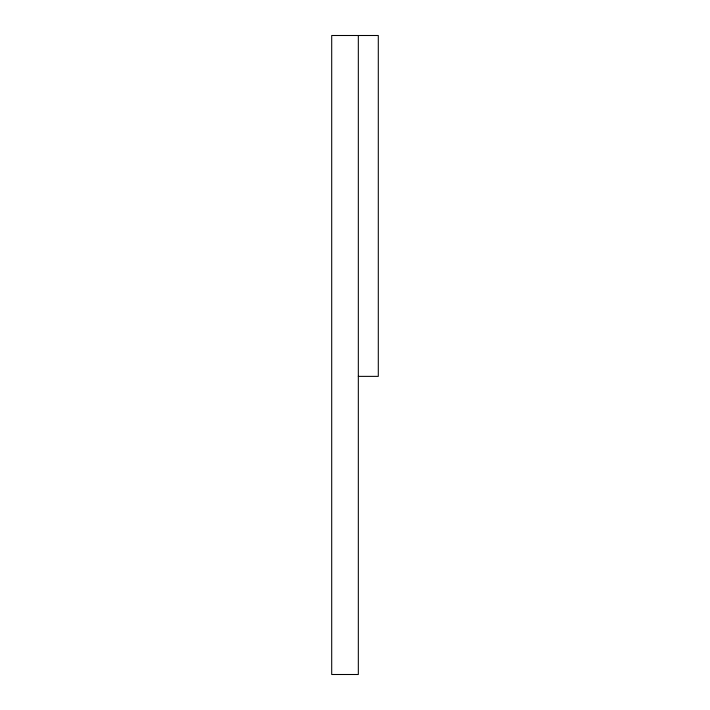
<?xml version="1.0" encoding="UTF-8"?>
<svg xmlns="http://www.w3.org/2000/svg" width="710" height="710" viewBox="0 0 710 710"><rect width="100%" height="100%" fill="white"/><g stroke="black" fill="none" stroke-linecap="round" stroke-linejoin="round"><path stroke-width="1.06" d="M358.328 376.371L378.297 376.371L378.297 35.5L331.703 35.5L331.703 674.5L358.328 674.5L358.328 35.5"/></g></svg>
